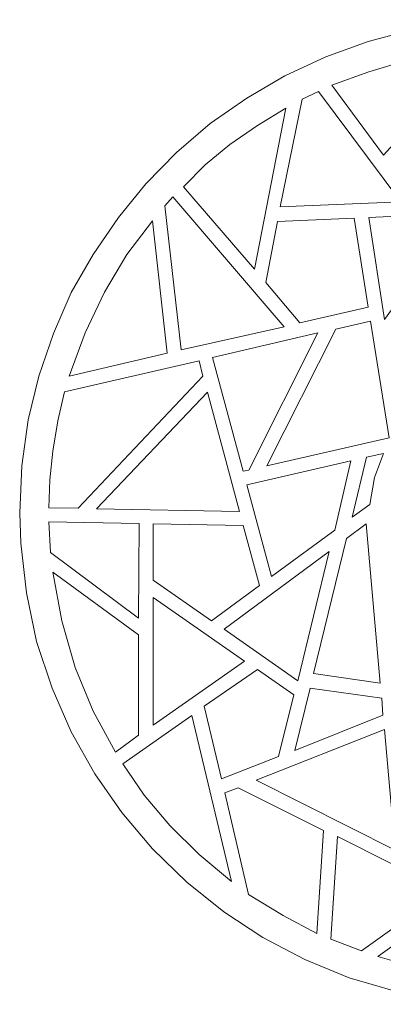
# Model space of a CAD drawing. Header units: centimetres. Extents: x -7.5 to 6.2, y -14.2 to 13.7.
# Drawn here: x -7.54 to -2.47, y -0.06 to 13.66 of the extents above; entities that cross this region are included whole.
import ezdxf

# ---------------------------------------------------------------- set-up
doc = ezdxf.new("R2010")
doc.units = ezdxf.units.CM
doc.header["$MEASUREMENT"] = 0

msp = doc.modelspace()

# ---------------------------------------------------------------- linework, layer by layer
at = {"lineweight": 9}
for points, knots in [([(-1.09796, 13.65566), (-1.09796, 13.65566), (-0.39593, 13.6634), (-0.39593, 13.6634), (-0.39593, 13.6634), (-0.39593, 13.6634), (0.29056, 13.60108), (0.29056, 13.60108), (0.29056, 13.60108), (0.29056, 13.60108), (0.96125, 13.47627), (0.96125, 13.47627), (0.96125, 13.47627), (0.96125, 13.47627), (1.60086, 13.28112), (1.60086, 13.28112), (1.60086, 13.28112), (1.60086, 13.28112), (2.22492, 13.03165), (2.22492, 13.03165), (2.22492, 13.03165), (2.22492, 13.03165), (2.80988, 12.71956), (2.80988, 12.71956), (2.80988, 12.71956), (2.80988, 12.71956), (3.35589, 12.35291), (3.35589, 12.35291), (3.35589, 12.35291), (3.35589, 12.35291), (3.87055, 11.93963), (3.87055, 11.93963), (3.87055, 11.93963), (3.87055, 11.93963), (4.34642, 11.48719), (4.34642, 11.48719), (4.34642, 11.48719), (4.34642, 11.48719), (4.76766, 10.98796), (4.76766, 10.98796), (4.76766, 10.98796), (4.76766, 10.98796), (5.14985, 10.4343), (5.14985, 10.4343), (5.14985, 10.4343), (5.14985, 10.4343), (5.46971, 9.857), (5.46971, 9.857), (5.46971, 9.857), (5.46971, 9.857), (5.74262, 9.24086), (5.74262, 9.24086), (5.74262, 9.24086), (5.74262, 9.24086), (5.95324, 8.60128), (5.95324, 8.60128), (5.95324, 8.60128), (5.95324, 8.60128), (6.09367, 7.92258), (6.09367, 7.92258), (6.09367, 7.92258), (6.09367, 7.92258), (6.17943, 7.22845), (6.17943, 7.22845), (6.17943, 7.22845), (6.17943, 7.22845), (6.1872, 6.5264), (6.1872, 6.5264), (6.1872, 6.5264), (6.1872, 6.5264), (6.12487, 5.83219), (6.12487, 5.83219), (6.12487, 5.83219), (6.12487, 5.83219), (5.9923, 5.16922), (5.9923, 5.16922), (5.9923, 5.16922), (5.9923, 5.16922), (5.8051, 4.52189), (5.8051, 4.52189), (5.8051, 4.52189), (5.8051, 4.52189), (5.54768, 3.90578), (5.54768, 3.90578), (5.54768, 3.90578), (5.54768, 3.90578), (5.24331, 3.32077), (5.24331, 3.32077), (5.24331, 3.32077), (5.24331, 3.32077), (4.87692, 2.77472), (4.87692, 2.77472), (4.87692, 2.77472), (4.87692, 2.77472), (4.46338, 2.25997), (4.46338, 2.25997), (4.46338, 2.25997), (4.46338, 2.25997), (4.00322, 1.78418), (4.00322, 1.78418), (4.00322, 1.78418), (4.00322, 1.78418), (3.50407, 1.35509), (3.50407, 1.35509), (3.50407, 1.35509), (3.50407, 1.35509), (2.95804, 0.9729), (2.95804, 0.9729), (2.95804, 0.9729), (2.95804, 0.9729), (2.38085, 0.65304), (2.38085, 0.65304), (2.38085, 0.65304), (2.38085, 0.65304), (1.76476, 0.38013), (1.76476, 0.38013), (1.76476, 0.38013), (1.76476, 0.38013), (1.11731, 0.17726), (1.11731, 0.17726), (1.11731, 0.17726), (1.11731, 0.17726), (0.44645, 0.02908), (0.44645, 0.02908), (0.44645, 0.02908), (0.44645, 0.02908), (-0.24777, -0.04892), (-0.24777, -0.04892), (-0.24777, -0.04892), (-0.24777, -0.04892), (-0.95756, -0.05668), (-0.95756, -0.05668), (-0.95756, -0.05668), (-0.95756, -0.05668), (-1.64391, 0.00564), (-1.64391, 0.00564), (-1.64391, 0.00564), (-1.64391, 0.00564), (-2.31475, 0.13837), (-2.31475, 0.13837), (-2.31475, 0.13837), (-2.31475, 0.13837), (-2.95437, 0.3256), (-2.95437, 0.3256), (-2.95437, 0.3256), (-2.95437, 0.3256), (-3.57051, 0.58282), (-3.57051, 0.58282), (-3.57051, 0.58282), (-3.57051, 0.58282), (-4.15547, 0.88716), (-4.15547, 0.88716), (-4.15547, 0.88716), (-4.15547, 0.88716), (-4.7014, 1.24583), (-4.7014, 1.24583), (-4.7014, 1.24583), (-4.7014, 1.24583), (-5.21633, 1.65937), (-5.21633, 1.65937), (-5.21633, 1.65937), (-5.21633, 1.65937), (-5.69209, 2.11953), (-5.69209, 2.11953), (-5.69209, 2.11953), (-5.69209, 2.11953), (-6.12114, 2.62643), (-6.12114, 2.62643), (-6.12114, 2.62643), (-6.12114, 2.62643), (-6.49548, 3.16471), (-6.49548, 3.16471), (-6.49548, 3.16471), (-6.49548, 3.16471), (-6.823, 3.74973), (-6.823, 3.74973), (-6.823, 3.74973), (-6.823, 3.74973), (-7.08821, 4.35805), (-7.08821, 4.35805), (-7.08821, 4.35805), (-7.08821, 4.35805), (-7.3067, 5.00548), (-7.3067, 5.00548), (-7.3067, 5.00548), (-7.3067, 5.00548), (-7.44709, 5.68414), (-7.44709, 5.68414), (-7.44709, 5.68414), (-7.44709, 5.68414), (-7.52514, 6.37826), (-7.52514, 6.37826), (-7.52514, 6.37826), (-7.52514, 6.37826), (-7.54065, 6.79958), (-7.54065, 6.79958), (-7.54065, 6.79958), (-7.54065, 6.79958), (-7.50948, 7.45461), (-7.50948, 7.45461), (-7.50948, 7.45461), (-7.50948, 7.45461), (-7.42368, 8.09424), (-7.42368, 8.09424), (-7.42368, 8.09424), (-7.42368, 8.09424), (-7.27539, 8.70273), (-7.27539, 8.70273), (-7.27539, 8.70273), (-7.27539, 8.70273), (-7.07268, 9.29552), (-7.07268, 9.29552), (-7.07268, 9.29552), (-7.07268, 9.29552), (-6.823, 9.86482), (-6.823, 9.86482), (-6.823, 9.86482), (-6.823, 9.86482), (-6.51888, 10.39521), (-6.51888, 10.39521), (-6.51888, 10.39521), (-6.51888, 10.39521), (-6.1679, 10.91011), (-6.1679, 10.91011), (-6.1679, 10.91011), (-6.1679, 10.91011), (-5.78572, 11.37793), (-5.78572, 11.37793), (-5.78572, 11.37793), (-5.78572, 11.37793), (-5.35671, 11.81484), (-5.35671, 11.81484), (-5.35671, 11.81484), (-5.35671, 11.81484), (-4.88871, 12.22048), (-4.88871, 12.22048), (-4.88871, 12.22048), (-4.88871, 12.22048), (-4.38172, 12.57147), (-4.38172, 12.57147), (-4.38172, 12.57147), (-4.38172, 12.57147), (-3.85122, 12.88344), (-3.85122, 12.88344), (-3.85122, 12.88344), (-3.85122, 12.88344), (-3.28176, 13.14864), (-3.28176, 13.14864), (-3.28176, 13.14864), (-3.28176, 13.14864), (-2.68907, 13.35926), (-2.68907, 13.35926), (-2.68907, 13.35926), (-2.68907, 13.35926), (-2.0807, 13.52304), (-2.0807, 13.52304), (-2.0807, 13.52304), (-2.0807, 13.52304), (-1.44112, 13.62452), (-1.44112, 13.62452), (-1.44112, 13.62452), (-1.44112, 13.62452), (-1.09796, 13.65566), (-1.09796, 13.65566)], [0, 0, 0, 0, 0.01492537, 0.01492537, 0.01492537, 0.01492537, 0.02985075, 0.02985075, 0.02985075, 0.02985075, 0.04477612, 0.04477612, 0.04477612, 0.04477612, 0.05970149, 0.05970149, 0.05970149, 0.05970149, 0.07462687, 0.07462687, 0.07462687, 0.07462687, 0.08955224, 0.08955224, 0.08955224, 0.08955224, 0.10447761, 0.10447761, 0.10447761, 0.10447761, 0.11940299, 0.11940299, 0.11940299, 0.11940299, 0.13432836, 0.13432836, 0.13432836, 0.13432836, 0.14925373, 0.14925373, 0.14925373, 0.14925373, 0.1641791, 0.1641791, 0.1641791, 0.1641791, 0.17910448, 0.17910448, 0.17910448, 0.17910448, 0.19402985, 0.19402985, 0.19402985, 0.19402985, 0.20895522, 0.20895522, 0.20895522, 0.20895522, 0.2238806, 0.2238806, 0.2238806, 0.2238806, 0.23880597, 0.23880597, 0.23880597, 0.23880597, 0.25373134, 0.25373134, 0.25373134, 0.25373134, 0.26865672, 0.26865672, 0.26865672, 0.26865672, 0.28358209, 0.28358209, 0.28358209, 0.28358209, 0.29850746, 0.29850746, 0.29850746, 0.29850746, 0.31343284, 0.31343284, 0.31343284, 0.31343284, 0.32835821, 0.32835821, 0.32835821, 0.32835821, 0.34328358, 0.34328358, 0.34328358, 0.34328358, 0.35820896, 0.35820896, 0.35820896, 0.35820896, 0.37313433, 0.37313433, 0.37313433, 0.37313433, 0.3880597, 0.3880597, 0.3880597, 0.3880597, 0.40298507, 0.40298507, 0.40298507, 0.40298507, 0.41791045, 0.41791045, 0.41791045, 0.41791045, 0.43283582, 0.43283582, 0.43283582, 0.43283582, 0.44776119, 0.44776119, 0.44776119, 0.44776119, 0.46268657, 0.46268657, 0.46268657, 0.46268657, 0.47761194, 0.47761194, 0.47761194, 0.47761194, 0.49253731, 0.49253731, 0.49253731, 0.49253731, 0.50746269, 0.50746269, 0.50746269, 0.50746269, 0.52238806, 0.52238806, 0.52238806, 0.52238806, 0.53731343, 0.53731343, 0.53731343, 0.53731343, 0.55223881, 0.55223881, 0.55223881, 0.55223881, 0.56716418, 0.56716418, 0.56716418, 0.56716418, 0.58208955, 0.58208955, 0.58208955, 0.58208955, 0.59701493, 0.59701493, 0.59701493, 0.59701493, 0.6119403, 0.6119403, 0.6119403, 0.6119403, 0.62686567, 0.62686567, 0.62686567, 0.62686567, 0.64179104, 0.64179104, 0.64179104, 0.64179104, 0.65671642, 0.65671642, 0.65671642, 0.65671642, 0.67164179, 0.67164179, 0.67164179, 0.67164179, 0.68656716, 0.68656716, 0.68656716, 0.68656716, 0.70149254, 0.70149254, 0.70149254, 0.70149254, 0.71641791, 0.71641791, 0.71641791, 0.71641791, 0.73134328, 0.73134328, 0.73134328, 0.73134328, 0.74626866, 0.74626866, 0.74626866, 0.74626866, 0.76119403, 0.76119403, 0.76119403, 0.76119403, 0.7761194, 0.7761194, 0.7761194, 0.7761194, 0.79104478, 0.79104478, 0.79104478, 0.79104478, 0.80597015, 0.80597015, 0.80597015, 0.80597015, 0.82089552, 0.82089552, 0.82089552, 0.82089552, 0.8358209, 0.8358209, 0.8358209, 0.8358209, 0.85074627, 0.85074627, 0.85074627, 0.85074627, 0.86567164, 0.86567164, 0.86567164, 0.86567164, 0.88059701, 0.88059701, 0.88059701, 0.88059701, 0.89552239, 0.89552239, 0.89552239, 0.89552239, 0.91044776, 0.91044776, 0.91044776, 0.91044776, 0.92537313, 0.92537313, 0.92537313, 0.92537313, 0.94029851, 0.94029851, 0.94029851, 0.94029851, 0.95522388, 0.95522388, 0.95522388, 0.95522388, 0.97014925, 0.97014925, 0.97014925, 0.97014925, 1, 1, 1, 1]), ([(-3.19613, 12.75075), (-3.19613, 12.75075), (-2.68118, 12.93797), (-2.68118, 12.93797), (-2.68118, 12.93797), (-2.68118, 12.93797), (-2.15863, 13.09408), (-2.15863, 13.09408), (-2.15863, 13.09408), (-2.15863, 13.09408), (-1.64391, 13.19551), (-1.64391, 13.19551), (-1.64391, 13.19551), (-1.64391, 13.19551), (-1.14474, 13.24227), (-1.14474, 13.24227), (-1.14474, 13.24227), (-1.14474, 13.24227), (-2.47853, 11.77575), (-2.47853, 11.77575), (-2.47853, 11.77575), (-2.47853, 11.77575), (-3.19613, 12.75075), (-3.19613, 12.75075)], [0, 0, 0, 0, 0.14285714, 0.14285714, 0.14285714, 0.14285714, 0.28571429, 0.28571429, 0.28571429, 0.28571429, 0.42857143, 0.42857143, 0.42857143, 0.42857143, 0.57142857, 0.57142857, 0.57142857, 0.57142857, 0.71428571, 0.71428571, 0.71428571, 0.71428571, 1, 1, 1, 1]), ([(-3.3833, 12.66507), (-3.3833, 12.66507), (-2.23661, 11.12842), (-2.23661, 11.12842), (-2.23661, 11.12842), (-2.23661, 11.12842), (-3.9137, 11.05824), (-3.9137, 11.05824), (-3.9137, 11.05824), (-3.9137, 11.05824), (-3.60955, 12.55589), (-3.60955, 12.55589), (-3.60955, 12.55589), (-3.60955, 12.55589), (-3.3833, 12.66507), (-3.3833, 12.66507)], [0, 0, 0, 0, 0.2, 0.2, 0.2, 0.2, 0.4, 0.4, 0.4, 0.4, 0.6, 0.6, 0.6, 0.6, 1, 1, 1, 1]), ([(-3.60955, 12.55589), (-3.60955, 12.55589), (-3.3833, 12.66507), (-3.3833, 12.66507), (-3.3833, 12.66507), (-3.3833, 12.66507), (-3.60955, 12.55589), (-3.60955, 12.55589)], [0, 0, 0, 0, 0.33333333, 0.33333333, 0.33333333, 0.33333333, 1, 1, 1, 1]), ([(-3.83573, 12.43104), (-3.83573, 12.43104), (-4.27246, 10.19256), (-4.27246, 10.19256), (-4.27246, 10.19256), (-4.27246, 10.19256), (-5.26313, 11.33913), (-5.26313, 11.33913), (-5.26313, 11.33913), (-5.26313, 11.33913), (-4.95891, 11.64329), (-4.95891, 11.64329), (-4.95891, 11.64329), (-4.95891, 11.64329), (-4.61568, 11.924), (-4.61568, 11.924), (-4.61568, 11.924), (-4.61568, 11.924), (-4.2334, 12.1893), (-4.2334, 12.1893), (-4.2334, 12.1893), (-4.2334, 12.1893), (-3.83573, 12.43104), (-3.83573, 12.43104)], [0, 0, 0, 0, 0.14285714, 0.14285714, 0.14285714, 0.14285714, 0.28571429, 0.28571429, 0.28571429, 0.28571429, 0.42857143, 0.42857143, 0.42857143, 0.42857143, 0.57142857, 0.57142857, 0.57142857, 0.57142857, 0.71428571, 0.71428571, 0.71428571, 0.71428571, 1, 1, 1, 1]), ([(-5.41132, 11.19867), (-5.41132, 11.19867), (-5.52048, 11.07394), (-5.52048, 11.07394), (-5.52048, 11.07394), (-5.52048, 11.07394), (-5.41132, 11.19867), (-5.41132, 11.19867)], [0, 0, 0, 0, 0.33333333, 0.33333333, 0.33333333, 0.33333333, 1, 1, 1, 1]), ([(-5.52048, 11.07394), (-5.52048, 11.07394), (-5.29427, 9.06921), (-5.29427, 9.06921), (-5.29427, 9.06921), (-5.29427, 9.06921), (-3.85916, 9.38912), (-3.85916, 9.38912), (-3.85916, 9.38912), (-3.85916, 9.38912), (-5.41132, 11.19867), (-5.41132, 11.19867), (-5.41132, 11.19867), (-5.41132, 11.19867), (-5.52048, 11.07394), (-5.52048, 11.07394)], [0, 0, 0, 0, 0.2, 0.2, 0.2, 0.2, 0.4, 0.4, 0.4, 0.4, 0.6, 0.6, 0.6, 0.6, 1, 1, 1, 1]), ([(-6.85433, 8.70273), (-6.85433, 8.70273), (-6.628, 9.30318), (-6.628, 9.30318), (-6.628, 9.30318), (-6.628, 9.30318), (-6.36288, 9.87259), (-6.36288, 9.87259), (-6.36288, 9.87259), (-6.36288, 9.87259), (-6.05088, 10.39521), (-6.05088, 10.39521), (-6.05088, 10.39521), (-6.05088, 10.39521), (-5.69209, 10.86323), (-5.69209, 10.86323), (-5.69209, 10.86323), (-5.69209, 10.86323), (-5.48924, 9.02239), (-5.48924, 9.02239), (-5.48924, 9.02239), (-5.48924, 9.02239), (-6.85433, 8.70273), (-6.85433, 8.70273)], [0, 0, 0, 0, 0.14285714, 0.14285714, 0.14285714, 0.14285714, 0.28571429, 0.28571429, 0.28571429, 0.28571429, 0.42857143, 0.42857143, 0.42857143, 0.42857143, 0.57142857, 0.57142857, 0.57142857, 0.57142857, 0.71428571, 0.71428571, 0.71428571, 0.71428571, 1, 1, 1, 1]), ([(-3.95276, 10.85541), (-3.95276, 10.85541), (-4.11647, 10.00531), (-4.11647, 10.00531), (-4.11647, 10.00531), (-4.11647, 10.00531), (-3.64068, 9.44361), (-3.64068, 9.44361), (-3.64068, 9.44361), (-3.64068, 9.44361), (-2.68907, 9.66204), (-2.68907, 9.66204), (-2.68907, 9.66204), (-2.68907, 9.66204), (-2.88412, 10.90223), (-2.88412, 10.90223), (-2.88412, 10.90223), (-2.88412, 10.90223), (-3.95276, 10.85541), (-3.95276, 10.85541)], [0, 0, 0, 0, 0.16666667, 0.16666667, 0.16666667, 0.16666667, 0.33333333, 0.33333333, 0.33333333, 0.33333333, 0.5, 0.5, 0.5, 0.5, 0.66666667, 0.66666667, 0.66666667, 0.66666667, 1, 1, 1, 1]), ([(-2.68118, 10.91011), (-2.68118, 10.91011), (-1.39433, 10.97237), (-1.39433, 10.97237), (-1.39433, 10.97237), (-1.39433, 10.97237), (-2.46292, 9.49043), (-2.46292, 9.49043), (-2.46292, 9.49043), (-2.46292, 9.49043), (-2.68118, 10.91011), (-2.68118, 10.91011)], [0, 0, 0, 0, 0.25, 0.25, 0.25, 0.25, 0.5, 0.5, 0.5, 0.5, 1, 1, 1, 1]), ([(-2.6578, 9.46705), (-2.6578, 9.46705), (-3.14146, 9.35782), (-3.14146, 9.35782), (-3.14146, 9.35782), (-3.14146, 9.35782), (-4.10089, 7.45461), (-4.10089, 7.45461), (-4.10089, 7.45461), (-4.10089, 7.45461), (-2.40049, 7.84461), (-2.40049, 7.84461), (-2.40049, 7.84461), (-2.40049, 7.84461), (-2.6578, 9.46705), (-2.6578, 9.46705)], [0, 0, 0, 0, 0.2, 0.2, 0.2, 0.2, 0.4, 0.4, 0.4, 0.4, 0.6, 0.6, 0.6, 0.6, 1, 1, 1, 1]), ([(-4.3504, 7.39232), (-4.3504, 7.39232), (-4.42852, 7.37666), (-4.42852, 7.37666), (-4.42852, 7.37666), (-4.42852, 7.37666), (-4.85754, 8.96007), (-4.85754, 8.96007), (-4.85754, 8.96007), (-4.85754, 8.96007), (-3.39108, 9.30318), (-3.39108, 9.30318), (-3.39108, 9.30318), (-3.39108, 9.30318), (-4.3504, 7.39232), (-4.3504, 7.39232)], [0, 0, 0, 0, 0.2, 0.2, 0.2, 0.2, 0.4, 0.4, 0.4, 0.4, 0.6, 0.6, 0.6, 0.6, 1, 1, 1, 1]), ([(-5.48924, 9.02239), (-5.48924, 9.02239), (-6.85433, 8.70273), (-6.85433, 8.70273), (-6.85433, 8.70273), (-6.85433, 8.70273), (-5.48924, 9.02239), (-5.48924, 9.02239)], [0, 0, 0, 0, 0.33333333, 0.33333333, 0.33333333, 0.33333333, 1, 1, 1, 1]), ([(-7.13496, 6.86965), (-7.13496, 6.86965), (-6.72941, 6.86188), (-6.72941, 6.86188), (-6.72941, 6.86188), (-6.72941, 6.86188), (-4.99008, 8.70273), (-4.99008, 8.70273), (-4.99008, 8.70273), (-4.99008, 8.70273), (-5.04474, 8.91329), (-5.04474, 8.91329), (-5.04474, 8.91329), (-5.04474, 8.91329), (-6.91661, 8.48427), (-6.91661, 8.48427), (-6.91661, 8.48427), (-6.91661, 8.48427), (-7.01021, 8.0787), (-7.01021, 8.0787), (-7.01021, 8.0787), (-7.01021, 8.0787), (-7.08038, 7.65746), (-7.08038, 7.65746), (-7.08038, 7.65746), (-7.08038, 7.65746), (-7.11952, 7.2596), (-7.11952, 7.2596), (-7.11952, 7.2596), (-7.11952, 7.2596), (-7.13496, 6.86965), (-7.13496, 6.86965)], [0, 0, 0, 0, 0.11111111, 0.11111111, 0.11111111, 0.11111111, 0.22222222, 0.22222222, 0.22222222, 0.22222222, 0.33333333, 0.33333333, 0.33333333, 0.33333333, 0.44444444, 0.44444444, 0.44444444, 0.44444444, 0.55555556, 0.55555556, 0.55555556, 0.55555556, 0.66666667, 0.66666667, 0.66666667, 0.66666667, 0.77777778, 0.77777778, 0.77777778, 0.77777778, 1, 1, 1, 1]), ([(-4.48314, 6.81509), (-4.48314, 6.81509), (-6.47208, 6.85399), (-6.47208, 6.85399), (-6.47208, 6.85399), (-6.47208, 6.85399), (-4.92774, 8.47637), (-4.92774, 8.47637), (-4.92774, 8.47637), (-4.92774, 8.47637), (-4.48314, 6.81509), (-4.48314, 6.81509)], [0, 0, 0, 0, 0.25, 0.25, 0.25, 0.25, 0.5, 0.5, 0.5, 0.5, 1, 1, 1, 1]), ([(-2.66568, 6.91645), (-2.66568, 6.91645), (-2.91531, 6.73706), (-2.91531, 6.73706), (-2.91531, 6.73706), (-2.91531, 6.73706), (-2.71248, 7.57158), (-2.71248, 7.57158), (-2.71248, 7.57158), (-2.71248, 7.57158), (-2.47853, 7.6263), (-2.47853, 7.6263), (-2.47853, 7.6263), (-2.47853, 7.6263), (-2.60337, 7.29088), (-2.60337, 7.29088), (-2.60337, 7.29088), (-2.60337, 7.29088), (-2.66568, 6.91645), (-2.66568, 6.91645)], [0, 0, 0, 0, 0.16666667, 0.16666667, 0.16666667, 0.16666667, 0.33333333, 0.33333333, 0.33333333, 0.33333333, 0.5, 0.5, 0.5, 0.5, 0.66666667, 0.66666667, 0.66666667, 0.66666667, 1, 1, 1, 1]), ([(-3.15703, 6.55773), (-3.15703, 6.55773), (-2.93094, 7.52479), (-2.93094, 7.52479), (-2.93094, 7.52479), (-2.93094, 7.52479), (-4.38172, 7.18942), (-4.38172, 7.18942), (-4.38172, 7.18942), (-4.38172, 7.18942), (-4.03846, 5.91025), (-4.03846, 5.91025), (-4.03846, 5.91025), (-4.03846, 5.91025), (-3.15703, 6.55773), (-3.15703, 6.55773)], [0, 0, 0, 0, 0.2, 0.2, 0.2, 0.2, 0.4, 0.4, 0.4, 0.4, 0.6, 0.6, 0.6, 0.6, 1, 1, 1, 1]), ([(-7.11159, 6.24577), (-7.11159, 6.24577), (-7.13496, 6.67469), (-7.13496, 6.67469), (-7.13496, 6.67469), (-7.13496, 6.67469), (-5.87933, 6.6513), (-5.87933, 6.6513), (-5.87933, 6.6513), (-5.87933, 6.6513), (-5.88705, 5.33305), (-5.88705, 5.33305), (-5.88705, 5.33305), (-5.88705, 5.33305), (-7.11159, 6.24577), (-7.11159, 6.24577)], [0, 0, 0, 0, 0.2, 0.2, 0.2, 0.2, 0.4, 0.4, 0.4, 0.4, 0.6, 0.6, 0.6, 0.6, 1, 1, 1, 1]), ([(-5.68422, 6.64344), (-5.68422, 6.64344), (-4.42852, 6.62008), (-4.42852, 6.62008), (-4.42852, 6.62008), (-4.42852, 6.62008), (-4.20228, 5.78554), (-4.20228, 5.78554), (-4.20228, 5.78554), (-4.20228, 5.78554), (-4.87301, 5.29414), (-4.87301, 5.29414), (-4.87301, 5.29414), (-4.87301, 5.29414), (-5.68422, 5.86346), (-5.68422, 5.86346), (-5.68422, 5.86346), (-5.68422, 5.86346), (-5.68422, 6.64344), (-5.68422, 6.64344)], [0, 0, 0, 0, 0.16666667, 0.16666667, 0.16666667, 0.16666667, 0.33333333, 0.33333333, 0.33333333, 0.33333333, 0.5, 0.5, 0.5, 0.5, 0.66666667, 0.66666667, 0.66666667, 0.66666667, 1, 1, 1, 1]), ([(-2.52532, 4.42826), (-2.52532, 4.42826), (-3.45354, 4.56091), (-3.45354, 4.56091), (-3.45354, 4.56091), (-3.45354, 4.56091), (-2.99328, 6.44076), (-2.99328, 6.44076), (-2.99328, 6.44076), (-2.99328, 6.44076), (-2.72027, 6.64344), (-2.72027, 6.64344), (-2.72027, 6.64344), (-2.72027, 6.64344), (-2.52532, 4.42826), (-2.52532, 4.42826)], [0, 0, 0, 0, 0.2, 0.2, 0.2, 0.2, 0.4, 0.4, 0.4, 0.4, 0.6, 0.6, 0.6, 0.6, 1, 1, 1, 1]), ([(-3.23502, 6.26126), (-3.23502, 6.26126), (-4.69368, 5.17718), (-4.69368, 5.17718), (-4.69368, 5.17718), (-4.69368, 5.17718), (-3.67185, 4.45939), (-3.67185, 4.45939), (-3.67185, 4.45939), (-3.67185, 4.45939), (-3.23502, 6.26126), (-3.23502, 6.26126)], [0, 0, 0, 0, 0.25, 0.25, 0.25, 0.25, 0.5, 0.5, 0.5, 0.5, 1, 1, 1, 1]), ([(-6.20676, 3.46892), (-6.20676, 3.46892), (-5.88705, 3.70295), (-5.88705, 3.70295), (-5.88705, 3.70295), (-5.88705, 3.70295), (-5.88705, 5.09905), (-5.88705, 5.09905), (-5.88705, 5.09905), (-5.88705, 5.09905), (-7.08038, 5.97261), (-7.08038, 5.97261), (-7.08038, 5.97261), (-7.08038, 5.97261), (-6.95569, 5.29414), (-6.95569, 5.29414), (-6.95569, 5.29414), (-6.95569, 5.29414), (-6.76843, 4.64665), (-6.76843, 4.64665), (-6.76843, 4.64665), (-6.76843, 4.64665), (-6.51888, 4.03832), (-6.51888, 4.03832), (-6.51888, 4.03832), (-6.51888, 4.03832), (-6.20676, 3.46892), (-6.20676, 3.46892)], [0, 0, 0, 0, 0.125, 0.125, 0.125, 0.125, 0.25, 0.25, 0.25, 0.25, 0.375, 0.375, 0.375, 0.375, 0.5, 0.5, 0.5, 0.5, 0.625, 0.625, 0.625, 0.625, 0.75, 0.75, 0.75, 0.75, 1, 1, 1, 1]), ([(-5.68422, 3.84334), (-5.68422, 3.84334), (-5.68422, 5.62164), (-5.68422, 5.62164), (-5.68422, 5.62164), (-5.68422, 5.62164), (-4.4129, 4.73257), (-4.4129, 4.73257), (-4.4129, 4.73257), (-4.4129, 4.73257), (-5.68422, 3.84334), (-5.68422, 3.84334)], [0, 0, 0, 0, 0.25, 0.25, 0.25, 0.25, 0.5, 0.5, 0.5, 0.5, 1, 1, 1, 1]), ([(-3.72638, 4.26444), (-3.72638, 4.26444), (-3.93712, 3.40644), (-3.93712, 3.40644), (-3.93712, 3.40644), (-3.93712, 3.40644), (-4.73262, 3.09451), (-4.73262, 3.09451), (-4.73262, 3.09451), (-4.73262, 3.09451), (-4.97458, 4.10853), (-4.97458, 4.10853), (-4.97458, 4.10853), (-4.97458, 4.10853), (-4.2334, 4.61548), (-4.2334, 4.61548), (-4.2334, 4.61548), (-4.2334, 4.61548), (-3.72638, 4.26444), (-3.72638, 4.26444)], [0, 0, 0, 0, 0.16666667, 0.16666667, 0.16666667, 0.16666667, 0.33333333, 0.33333333, 0.33333333, 0.33333333, 0.5, 0.5, 0.5, 0.5, 0.66666667, 0.66666667, 0.66666667, 0.66666667, 1, 1, 1, 1]), ([(-2.50193, 4.21766), (-2.50193, 4.21766), (-3.5003, 4.35805), (-3.5003, 4.35805), (-3.5003, 4.35805), (-3.5003, 4.35805), (-3.71085, 3.49233), (-3.71085, 3.49233), (-3.71085, 3.49233), (-3.71085, 3.49233), (-2.48635, 3.9837), (-2.48635, 3.9837), (-2.48635, 3.9837), (-2.48635, 3.9837), (-2.50193, 4.21766), (-2.50193, 4.21766)], [0, 0, 0, 0, 0.2, 0.2, 0.2, 0.2, 0.4, 0.4, 0.4, 0.4, 0.6, 0.6, 0.6, 0.6, 1, 1, 1, 1]), ([(-4.59227, 1.66709), (-4.59227, 1.66709), (-5.14612, 3.97581), (-5.14612, 3.97581), (-5.14612, 3.97581), (-5.14612, 3.97581), (-6.10542, 3.30513), (-6.10542, 3.30513), (-6.10542, 3.30513), (-6.10542, 3.30513), (-5.80907, 2.86834), (-5.80907, 2.86834), (-5.80907, 2.86834), (-5.80907, 2.86834), (-5.45031, 2.44714), (-5.45031, 2.44714), (-5.45031, 2.44714), (-5.45031, 2.44714), (-5.04474, 2.04153), (-5.04474, 2.04153), (-5.04474, 2.04153), (-5.04474, 2.04153), (-4.59227, 1.66709), (-4.59227, 1.66709)], [0, 0, 0, 0, 0.14285714, 0.14285714, 0.14285714, 0.14285714, 0.28571429, 0.28571429, 0.28571429, 0.28571429, 0.42857143, 0.42857143, 0.42857143, 0.42857143, 0.57142857, 0.57142857, 0.57142857, 0.57142857, 0.71428571, 0.71428571, 0.71428571, 0.71428571, 1, 1, 1, 1]), ([(-4.24907, 3.07885), (-4.24907, 3.07885), (-2.46292, 3.781), (-2.46292, 3.781), (-2.46292, 3.781), (-2.46292, 3.781), (-2.31475, 2.10384), (-2.31475, 2.10384), (-2.31475, 2.10384), (-2.31475, 2.10384), (-4.24907, 3.07885), (-4.24907, 3.07885)], [0, 0, 0, 0, 0.25, 0.25, 0.25, 0.25, 0.5, 0.5, 0.5, 0.5, 1, 1, 1, 1]), ([(-3.40672, 0.94171), (-3.40672, 0.94171), (-3.31307, 2.37692), (-3.31307, 2.37692), (-3.31307, 2.37692), (-3.31307, 2.37692), (-4.4987, 2.96968), (-4.4987, 2.96968), (-4.4987, 2.96968), (-4.4987, 2.96968), (-4.68587, 2.8996), (-4.68587, 2.8996), (-4.68587, 2.8996), (-4.68587, 2.8996), (-4.35834, 1.48762), (-4.35834, 1.48762), (-4.35834, 1.48762), (-4.35834, 1.48762), (-3.87464, 1.19131), (-3.87464, 1.19131), (-3.87464, 1.19131), (-3.87464, 1.19131), (-3.40672, 0.94171), (-3.40672, 0.94171)], [0, 0, 0, 0, 0.14285714, 0.14285714, 0.14285714, 0.14285714, 0.28571429, 0.28571429, 0.28571429, 0.28571429, 0.42857143, 0.42857143, 0.42857143, 0.42857143, 0.57142857, 0.57142857, 0.57142857, 0.57142857, 0.71428571, 0.71428571, 0.71428571, 0.71428571, 1, 1, 1, 1]), ([(-2.78266, 0.69987), (-2.78266, 0.69987), (-1.61271, 1.53441), (-1.61271, 1.53441), (-1.61271, 1.53441), (-1.61271, 1.53441), (-3.11811, 2.29106), (-3.11811, 2.29106), (-3.11811, 2.29106), (-3.11811, 2.29106), (-3.21162, 0.86375), (-3.21162, 0.86375), (-3.21162, 0.86375), (-3.21162, 0.86375), (-2.78266, 0.69987), (-2.78266, 0.69987)], [0, 0, 0, 0, 0.2, 0.2, 0.2, 0.2, 0.4, 0.4, 0.4, 0.4, 0.6, 0.6, 0.6, 0.6, 1, 1, 1, 1]), ([(-0.87168, 0.34109), (-0.87168, 0.34109), (-0.68445, 1.96354), (-0.68445, 1.96354), (-0.68445, 1.96354), (-0.68445, 1.96354), (-2.55653, 0.62189), (-2.55653, 0.62189), (-2.55653, 0.62189), (-2.55653, 0.62189), (-2.16648, 0.51264), (-2.16648, 0.51264), (-2.16648, 0.51264), (-2.16648, 0.51264), (-1.74531, 0.42691), (-1.74531, 0.42691), (-1.74531, 0.42691), (-1.74531, 0.42691), (-1.32408, 0.37238), (-1.32408, 0.37238), (-1.32408, 0.37238), (-1.32408, 0.37238), (-0.87168, 0.34109), (-0.87168, 0.34109)], [0, 0, 0, 0, 0.14285714, 0.14285714, 0.14285714, 0.14285714, 0.28571429, 0.28571429, 0.28571429, 0.28571429, 0.42857143, 0.42857143, 0.42857143, 0.42857143, 0.57142857, 0.57142857, 0.57142857, 0.57142857, 0.71428571, 0.71428571, 0.71428571, 0.71428571, 1, 1, 1, 1]), ([(-3.21162, 0.86375), (-3.21162, 0.86375), (-2.78266, 0.69987), (-2.78266, 0.69987), (-2.78266, 0.69987), (-2.78266, 0.69987), (-3.21162, 0.86375), (-3.21162, 0.86375)], [0, 0, 0, 0, 0.33333333, 0.33333333, 0.33333333, 0.33333333, 1, 1, 1, 1])]:
    msp.add_open_spline(points, degree=3, knots=knots, dxfattribs=at)

doc.saveas('drawing.dxf')
